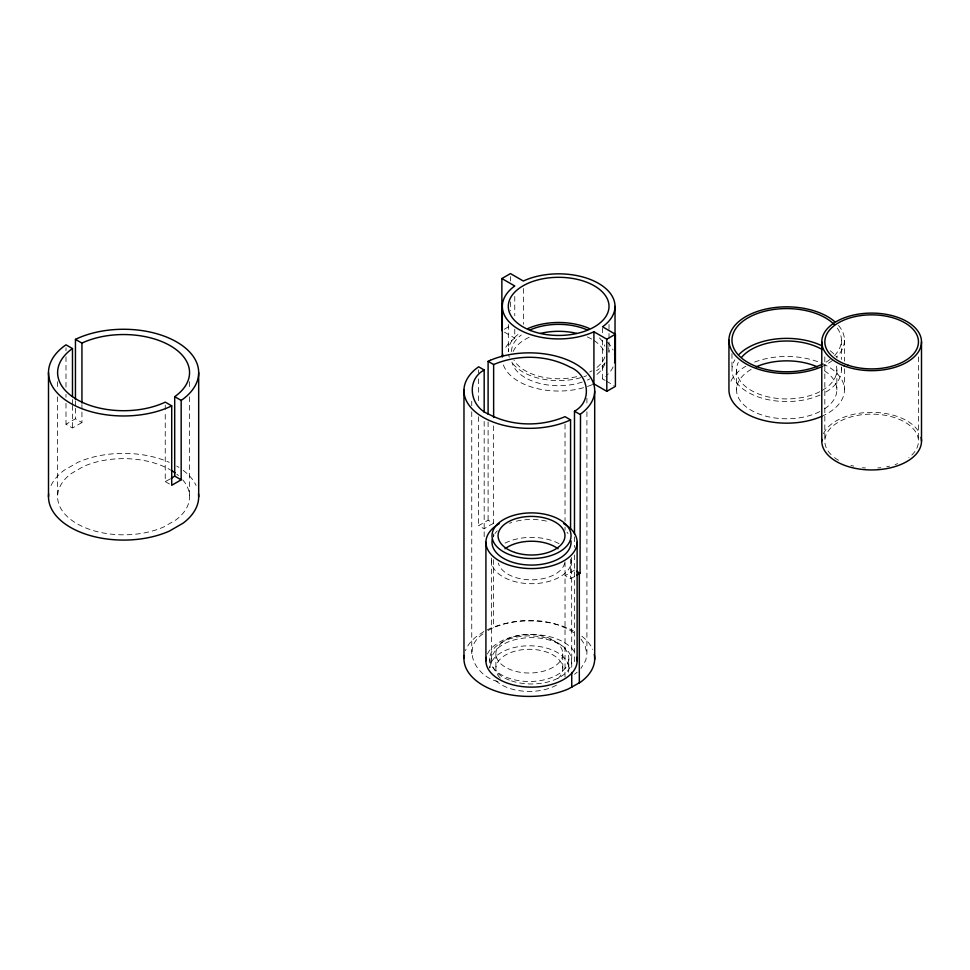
<?xml version="1.0" encoding="UTF-8"?>
<svg xmlns="http://www.w3.org/2000/svg" width="970" height="970" viewBox="0 0 970 970"><rect width="100%" height="100%" fill="white"/><g stroke="black" fill="none" stroke-linecap="round" stroke-linejoin="round"><path stroke-width="0.73" stroke-dasharray="4.85 3.64" d="M498.046 681.607C476.064 676.587 460.192 648.166 483.654 633.471M586.911 411.777L586.911 653.719L585.807 660.194L580.969 668.415M577.211 672.186L574.482 674.32M81.941 422.544L72.483 428L65.996 424.266L75.454 418.81L81.941 422.544L81.941 410.553M514.767 329.182L514.767 338.118L513.954 338.7A56.357 32.543 0 0 0 504.23 350.085M493.633 523.388A57.557 33.235 0 0 0 484.175 528.856L478.622 525.643L488.104 520.199L493.633 523.388L493.633 425.054M483.86 631.555L475.579 637.205A65.366 37.745 0 0 0 465.43 650.712M574.276 576.713L570.566 578.726L565.025 575.525A57.557 33.235 0 0 0 574.482 570.069M504.327 329.254L510.462 325.714M602.515 340.191L602.515 378.918L603.376 378.312A56.357 32.543 0 0 0 605.535 376.578M170.235 478.986L165.239 481.556L165.239 411.122M488.043 630.561A57.557 33.235 0 0 1 493.633 627.651C519.217 616.908 550.972 617.538 574.482 633.107M487.279 629.785L490.383 628.366A65.366 37.745 0 0 1 573.234 630.718M602.515 378.918L605.098 380.398M606.383 381.149L614.119 385.611M504.448 332.164L514.767 338.118M165.239 481.556L171.714 485.303M580.969 639.012L584.946 645.111L586.911 653.719M918.457 356.911L918.457 441.156M844.458 340.179L844.458 361.24M844.458 368.758L844.458 389.819M841.414 340.179L841.414 359.543M841.414 366.987L841.414 369.97M836.855 369.97L836.855 389.819M824.827 356.911L824.827 441.156M736.533 369.97L736.533 389.819M731.974 353.577L731.974 369.97M609.014 324.453L609.014 331.983M609.014 333.486L609.014 351.552M602.515 328.272L602.515 332.746M586.911 398.161L586.911 404.211M574.482 536.786L574.482 547.371M574.482 554.937L574.482 665.25M571.645 560.527L571.742 669.445M570.566 559.059L570.566 578.726M568.832 659.321A39.515 22.819 0 0 1 508.619 678.115A39.515 22.819 0 0 1 510.535 638.612A39.515 22.819 0 0 1 568.832 659.321L568.832 669.239M565.025 424.229L565.025 521.06M565.025 527.11L565.025 530.141M565.025 561.909L565.025 678.272M562.77 653.78A33.441 19.303 0 0 1 512.524 670.403A33.441 19.303 0 0 1 512.706 636.963A33.441 19.303 0 0 1 562.77 653.78L562.77 668.669M523.363 288.478L523.363 324.222M514.767 296.42L514.767 315.783M510.462 276.571L510.462 281.033M510.462 301.888L510.462 310.824M508.328 324.453L508.328 351.552A50.343 29.064 0 0 1 518.732 333.862M495.888 653.647L495.888 668.548M493.633 533.973L493.633 536.992M493.633 559.654L493.633 627.651M491.39 560.527L491.39 660.812M489.826 658.036L489.826 667.966A39.515 22.819 0 0 1 533.015 645.887A39.515 22.819 0 0 1 568.359 672.222M488.104 421.853L488.104 520.199M484.175 421.429L484.175 537.913M478.622 369.812L478.622 372.844M478.622 378.894L478.622 403.096M478.622 416.712L478.622 525.643M471.747 401.192L471.747 405.727M471.747 411.777L471.747 653.719M189.562 381.707L189.562 389.273M189.562 396.839L189.562 496.737M165.239 405.133L165.239 409.619M81.941 404.563L81.941 409.049M75.454 400.816L75.454 406.818M75.454 408.309L75.454 418.81M72.483 399.531L72.483 404.029M72.483 405.521L72.483 428M65.996 347.83L65.996 350.825M65.996 356.827L65.996 388.291M65.996 394.293L65.996 397.288M65.996 403.277L65.996 424.266M57.618 381.707L57.618 389.273M57.618 396.839L57.618 496.737M182.76 479.883A65.972 38.085 0 0 1 175.922 519.92L163.748 526.952A65.972 38.085 0 0 1 76.945 523.667A65.972 38.085 0 0 1 71.246 473.542L83.432 466.509A65.972 38.085 0 0 1 170.235 469.795M176.795 474.209A65.972 38.085 0 0 1 178.444 475.567M51.058 485.509A75.09 43.347 0 0 1 64.02 470.341L77.879 462.338A75.09 43.347 0 0 1 169.301 462.338M176.685 466.073A75.09 43.347 0 0 1 178.953 467.443M183.16 470.341A75.09 43.347 0 0 1 196.122 485.509M581.842 636.199A65.366 37.745 0 0 1 592.743 649.512M556.477 685.184A39.515 22.819 0 0 1 495.864 680.746M500.314 678.212A33.441 19.303 0 0 1 509.056 653.246A33.441 19.303 0 0 1 553.058 654.993A33.441 19.303 0 0 1 555.798 680.406M608.578 347.757A50.343 29.064 0 0 1 608.578 355.347M605.171 362.683A50.343 29.064 0 0 1 596.514 370.722M586.632 375.717A50.343 29.064 0 0 1 583.843 376.724M580.933 377.621A50.343 29.064 0 0 1 510.996 360.901M509.286 357.227A50.343 29.064 0 0 1 508.753 355.347M604.88 356.863A47.118 27.209 0 0 1 594.089 369.497M591.991 370.795A47.118 27.209 0 0 1 589.736 372.007M576.701 376.687A47.118 27.209 0 0 1 514.051 360.294M511.542 351.552A47.118 27.209 0 0 1 521.278 334.989M599.472 337.948A47.118 27.209 0 0 1 604.88 346.254M604.88 363.811A47.118 27.209 0 0 1 596.053 375.063M589.736 378.955A47.118 27.209 0 0 1 587.347 380.082M582.23 382.071A47.118 27.209 0 0 1 511.954 362.053M513.154 351.467A47.118 27.209 0 0 1 529.984 336.917M587.347 336.917A47.118 27.209 0 0 1 591.991 339.27M594.089 340.567A47.118 27.209 0 0 1 604.88 353.201M613.113 366.927A56.357 32.543 0 0 1 607.475 374.772M591.991 384.75A56.357 32.543 0 0 1 586.85 386.69M583.588 387.685A56.357 32.543 0 0 1 503.382 364.853M607.475 342.24A56.357 32.543 0 0 1 613.113 350.085M571.306 557.507A40.134 23.171 0 0 1 531.524 583.697A40.134 23.171 0 0 1 491.741 557.507M505.067 543.115A40.134 23.171 0 0 1 559.896 544.146M564.673 563.049A33.441 19.303 0 0 1 531.524 579.842A33.441 19.303 0 0 1 498.374 563.049M493.354 536.349A39.515 22.819 0 0 1 494.094 534.919M495.015 533.524A39.515 22.819 0 0 1 497.295 530.845M509.565 523.279A39.515 22.819 0 0 1 511.76 522.49M516.404 521.181A39.515 22.819 0 0 1 548.996 521.787M566.965 532.166A39.515 22.819 0 0 1 568.032 533.524M487.474 653.998A45.602 26.323 0 0 1 530.032 634.501A45.602 26.323 0 0 1 574.701 652.349M822.851 363.811A57.763 33.344 0 0 1 822.851 415.827M730.907 381.186A57.763 33.344 0 0 1 745.857 366.236M754.611 362.089A57.763 33.344 0 0 1 821.857 363.362M838.504 325.435A57.763 33.344 0 0 1 836.722 356.851M832.527 360.476A57.763 33.344 0 0 1 822.851 366.187M837.255 328.09A54.72 31.598 0 0 1 834.091 355.978M830.114 359.409A54.72 31.598 0 0 1 822.778 363.932M836.431 366.187A50.161 28.954 0 0 1 822.172 390.437M819.771 391.734A50.161 28.954 0 0 1 760.213 394.56A50.161 28.954 0 0 1 738.243 362.465M841.305 367.897A54.72 31.598 0 0 1 822.778 393.723M820.014 395.032A54.72 31.598 0 0 1 754.83 395.639A54.72 31.598 0 0 1 734.884 359.809M830.114 350.728A54.72 31.598 0 0 1 834.091 354.171M835.776 355.99A54.72 31.598 0 0 1 837.255 357.869M824.415 370.722A50.161 28.954 0 0 1 824.415 408.916M819.771 411.595A50.161 28.954 0 0 1 750.089 409.619A50.161 28.954 0 0 1 751.229 369.34M823.481 433.711A49.858 28.785 0 0 1 871.642 412.371A49.858 28.785 0 0 1 919.803 433.711M831.096 454.675A46.815 27.027 0 0 1 843.148 419.719A46.815 27.027 0 0 1 904.743 422.047A46.815 27.027 0 0 1 908.781 457.61M897.65 463.636A46.815 27.027 0 0 1 895.055 464.569M889.563 466.133A46.815 27.027 0 0 1 886.689 466.752M880.772 467.673A46.815 27.027 0 0 1 877.753 467.952M865.531 467.952A46.815 27.027 0 0 1 862.512 467.673M853.733 466.133A46.815 27.027 0 0 1 850.932 465.406M838.541 460.277A46.815 27.027 0 0 1 832.721 456.179M511.457 680.879A40.134 23.171 0 0 0 571.645 660.812A40.134 23.171 0 0 0 511.457 640.746A40.134 23.171 0 0 0 511.457 680.879"/><path stroke-width="1.45" d="M171.714 405.872L169.301 407.012A75.09 43.347 0 0 1 70.495 403.277A75.09 43.347 0 0 1 64.02 346.229L65.996 344.835L72.483 348.57L71.246 349.43A65.972 38.085 0 0 0 76.945 399.555A65.972 38.085 0 0 0 163.748 402.841L165.239 402.126L171.714 405.872L171.714 485.303L181.172 479.835L181.172 400.404L183.16 399.009A75.09 43.347 0 0 0 176.685 341.961A75.09 43.347 0 0 0 77.879 338.227L75.454 339.379L75.454 399.325M171.217 478.38L174.697 476.1L174.697 396.669L175.922 395.808A65.972 38.085 0 0 0 170.235 345.696A65.972 38.085 0 0 0 83.432 342.41L81.941 343.113L75.454 339.379M570.566 419.864L568.274 420.907A65.378 37.745 0 0 1 483.86 417.73A65.378 37.745 0 0 1 475.567 369.121L478.622 366.793L484.175 369.994C465.624 380.07 470.05 406.842 488.613 414.105C511.845 426.509 540.945 426.909 565.025 416.676L570.566 419.864L570.566 528.795M574.482 533.755L574.482 411.207C593.034 401.131 588.608 374.359 570.045 367.096C546.825 354.693 517.713 354.292 493.633 364.538L488.104 361.337L488.104 414.287M576.798 575.234L580.036 573.27L580.509 414.081A65.378 37.745 0 0 0 576.313 364.356A65.378 37.745 0 0 0 490.371 360.282M464.169 655.599A65.378 37.745 0 0 0 497.574 691.671A65.378 37.745 0 0 0 568.274 688.991L580.509 682.165A65.378 37.745 0 0 0 594.27 654.362M501.866 330.673L501.866 278.548L510.462 273.588L523.363 281.033L524.358 280.56A56.357 32.543 0 0 1 598.514 283.373A56.357 32.543 0 0 1 603.376 326.187L602.515 326.793L615.404 334.238L615.404 386.363L606.808 391.322L593.919 383.877L592.973 384.326M501.866 278.548L514.767 285.992L513.954 286.574A56.357 32.543 0 0 0 518.817 329.388A56.357 32.543 0 0 0 592.973 332.201L593.919 331.752L606.808 339.197L615.404 334.238M488.104 361.337L490.383 360.294M574.482 411.207L580.036 414.408M576.701 571.354L580.036 573.27M174.697 396.669L181.172 400.404M174.697 476.1L181.172 479.835M921.5 341.876L921.5 441.156M821.784 341.876L821.784 441.156M728.943 340.179L728.943 389.819A57.763 33.344 0 0 0 761.147 419.731A57.763 33.344 0 0 0 821.857 416.275M615.029 306.375L615.029 358.5M606.808 339.197L606.808 391.322M594.695 391.213L594.695 659.297M593.919 331.752L593.919 383.877M579.32 573.767L579.32 682.989M577.126 542.254L577.126 660.812M571.742 672.44L571.742 687.403M502.302 306.375L502.302 357.021M493.633 364.538L493.633 417.488M485.921 542.254L485.921 660.812M484.175 369.994L484.175 412.359M463.975 389.988L463.975 658.06M198.68 372.625L198.68 496.737M81.941 343.113L81.941 403.059M72.483 348.57L72.483 396.536M48.5 372.625L48.5 496.737M171.241 470.389A65.972 38.085 0 0 1 175.036 472.887M198.523 493.9A75.09 43.347 0 0 1 183.16 523.121L169.301 531.124A75.09 43.347 0 0 1 88.197 534.967A75.09 43.347 0 0 1 48.658 493.9M528.019 328.49A50.343 29.064 0 0 1 589.311 328.49M529.984 329.97A47.118 27.209 0 0 1 587.347 329.97M614.543 354.256A56.357 32.543 0 0 1 614.543 362.756M502.424 356.378A56.357 32.543 0 0 1 502.787 354.256M540.63 333.377A47.118 27.209 0 0 1 576.701 333.377M504.994 548.778A33.441 19.303 0 0 1 558.053 548.778M570.954 540.763A39.515 22.819 0 0 1 530.226 565.061A39.515 22.819 0 0 1 492.336 539.284M576.738 657.381A45.602 26.323 0 0 1 531.524 687.136A45.602 26.323 0 0 1 486.309 657.381M563.764 523.642A45.602 26.323 0 0 1 563.764 560.866A45.602 26.323 0 0 1 499.283 560.866A45.602 26.323 0 0 1 499.283 523.642M821.857 366.636A57.763 33.344 0 0 1 740.122 359.894A57.763 33.344 0 0 1 753.569 312.861A57.763 33.344 0 0 1 834.721 321.652M821.869 364.38A54.72 31.598 0 0 1 742.802 359.046A54.72 31.598 0 0 1 756.624 313.783A54.72 31.598 0 0 1 834.091 324.38M741.711 357.154A50.161 28.954 0 0 1 822.172 349.491M739.31 354.171A54.72 31.598 0 0 1 821.869 345.769M756.163 366.842A50.161 28.954 0 0 1 817.237 366.842M921.076 437.397A49.858 28.785 0 0 1 873.279 469.929A49.858 28.785 0 0 1 821.893 439.277M530.699 330.552A50.343 29.064 0 0 0 608.905 308.278A50.343 29.064 0 0 0 536.398 280.306A50.343 29.064 0 0 0 530.699 330.552M514.803 552.427A33.441 19.303 0 0 0 564.964 535.707A33.441 19.303 0 0 0 514.803 518.986A33.441 19.303 0 0 0 514.803 552.427M511.76 555.471A39.515 22.819 0 0 0 571.039 535.707A39.515 22.819 0 0 0 511.76 515.955A39.515 22.819 0 0 0 511.76 555.471M848.241 365.278A46.815 27.027 0 0 0 918.457 341.876A46.815 27.027 0 0 0 848.241 318.463A46.815 27.027 0 0 0 848.241 365.278M843.948 365.811A49.858 28.785 0 0 0 921.391 343.756A49.858 28.785 0 0 0 849.587 316.062A49.858 28.785 0 0 0 843.948 365.811"/></g></svg>
